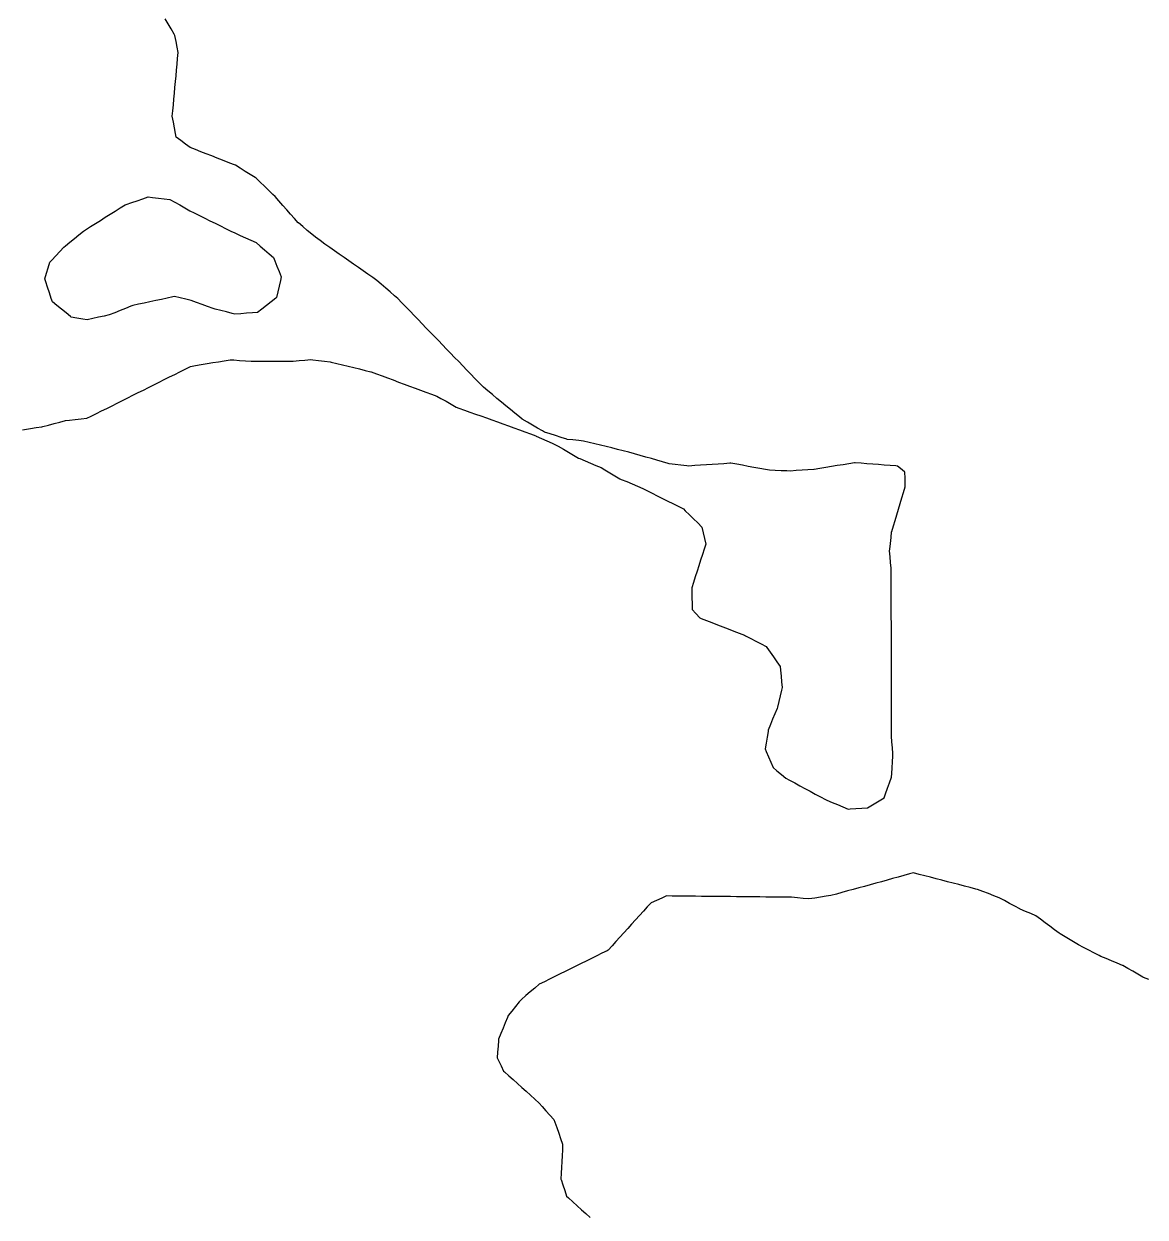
# Model space of a CAD drawing. Header units: millimetres. Extents: x 0 to 2762, y 6 to 2482.
# Drawn here: x 616.9 to 808.9, y 908.1 to 1112.4 of the extents above; entities that cross this region are included whole.
import ezdxf

# ---------------------------------------------------------------- set-up
doc = ezdxf.new("R2010")
doc.units = ezdxf.units.MM
for name, color, linetype in [('ALL_HOLES', 1, 'Continuous'), ('OUTLINE_ISLAND_01_HOLE_116', 1, 'Continuous'), ('OUTLINE_ISLAND_01_HOLE_54', 1, 'Continuous')]:
    doc.layers.add(name, color=color, linetype=linetype)

msp = doc.modelspace()

# ---------------------------------------------------------------- linework, layer by layer
at = {"layer": 'ALL_HOLES'}
for points in [[(616.6893, 1042.9654), (617.0255, 1043.0162), (618.0142, 1043.1655), (619.003, 1043.3148), (619.9918, 1043.4641), (620.1576, 1043.5072), (621.1253, 1043.7591), (622.0931, 1044.0111), (623.0608, 1044.263), (624.0286, 1044.5149), (624.7042, 1044.5883), (625.6984, 1044.6962), (626.6925, 1044.8042), (627.6867, 1044.9121), (628.4196, 1045.2791), (629.3138, 1045.7269), (630.2079, 1046.1747), (631.1021, 1046.6224), (631.9962, 1047.0702), (632.8904, 1047.518), (633.7845, 1047.9657), (634.6787, 1048.4135), (635.5728, 1048.8613), (636.467, 1049.309), (637.3611, 1049.7568), (638.2553, 1050.2046), (639.1494, 1050.6523), (640.0436, 1051.1001), (640.9377, 1051.5479), (641.8319, 1051.9956), (642.726, 1052.4434), (643.6202, 1052.8912), (644.5143, 1053.3389), (645.4085, 1053.7867), (646.2903, 1053.9376), (647.276, 1054.1062), (648.2617, 1054.2748), (649.2474, 1054.4434), (650.2331, 1054.6121), (651.2187, 1054.7807), (652.2044, 1054.9493), (652.8448, 1054.9038), (653.8423, 1054.833), (654.8398, 1054.7621), (655.8373, 1054.6913), (656.5892, 1054.6895), (657.5892, 1054.687), (658.5892, 1054.6846), (659.5892, 1054.6822), (660.5892, 1054.6798), (661.5892, 1054.6774), (662.5892, 1054.675), (663.0376, 1054.7118), (664.0342, 1054.7936), (665.0309, 1054.8754), (666.0275, 1054.9572), (666.3842, 1054.9186), (667.3784, 1054.8109), (668.3726, 1054.7031), (669.3667, 1054.5954), (669.5298, 1054.5553), (670.5009, 1054.3166), (671.472, 1054.078), (672.4431, 1053.8393), (673.4142, 1053.6006), (674.3852, 1053.3619), (675.3563, 1053.1232), (676.3274, 1052.8845), (676.3756, 1052.8667), (677.3134, 1052.5196), (678.2512, 1052.1725), (679.189, 1051.8254), (680.1269, 1051.4782), (681.0647, 1051.1311), (682.0025, 1050.784), (682.9403, 1050.4369), (683.8782, 1050.0898), (684.816, 1049.7427), (685.7538, 1049.3956), (686.6916, 1049.0484), (687.6295, 1048.7013), (688.3146, 1048.3173), (689.1869, 1047.8283), (690.0592, 1047.3393), (690.9315, 1046.8503), (691.4119, 1046.6759), (692.3518, 1046.3346), (693.2918, 1045.9933), (694.2317, 1045.652), (695.1717, 1045.3107), (696.1116, 1044.9694), (697.0516, 1044.6281), (697.9915, 1044.2868), (698.9315, 1043.9455), (699.8714, 1043.6042), (700.8114, 1043.2628), (701.7513, 1042.9215), (702.6913, 1042.5802), (703.6312, 1042.2389), (704.5712, 1041.8976), (704.6136, 1041.8784), (705.5244, 1041.4655), (706.4352, 1041.0527), (707.346, 1040.6398), (708.2568, 1040.227), (708.4202, 1040.1305), (709.2813, 1039.6221), (710.1425, 1039.1137), (711.0036, 1038.6053), (711.8647, 1038.097), (712.0834, 1038.0064), (713.0074, 1037.624), (713.9314, 1037.2416), (714.8554, 1036.8592), (715.7794, 1036.4768), (716.3852, 1036.1107), (717.241, 1035.5934), (718.0968, 1035.0761), (718.9526, 1034.5588), (719.2028, 1034.4551), (720.1266, 1034.0722), (721.0503, 1033.6892), (721.9741, 1033.3063), (722.8979, 1032.9233), (723.5902, 1032.571), (724.4814, 1032.1174), (725.3726, 1031.6638), (726.2638, 1031.2102), (727.1551, 1030.7567), (728.0463, 1030.3031), (728.9375, 1029.8495), (729.8287, 1029.396), (730.1445, 1029.0878), (730.8602, 1028.3893), (731.5758, 1027.6909), (732.2915, 1026.9924), (733.0071, 1026.294), (733.2236, 1025.3278), (733.4422, 1024.352), (733.6608, 1023.3762), (733.3926, 1022.5332), (733.0894, 1021.5803), (732.7862, 1020.6274), (732.483, 1019.6744), (732.1798, 1018.7215), (731.8766, 1017.7686), (731.5734, 1016.8157), (731.2702, 1015.8628), (731.2816, 1015.2046), (731.2991, 1014.2047), (731.3166, 1013.2049), (731.3341, 1012.205), (731.9866, 1011.4837), (732.6575, 1010.7421), (732.8606, 1010.6633), (733.7928, 1010.3015), (734.7251, 1009.9397), (735.6573, 1009.5779), (736.5896, 1009.216), (737.5218, 1008.8542), (738.4541, 1008.4924), (739.3863, 1008.1306), (740.3186, 1007.7688), (740.4845, 1007.6828), (741.3722, 1007.2224), (742.2599, 1006.7619), (743.1476, 1006.3015), (744.0353, 1005.8411), (744.1319, 1005.7011), (744.7003, 1004.8783), (745.2686, 1004.0555), (745.8369, 1003.2327), (746.4053, 1002.4099), (746.4621, 1001.7897), (746.5533, 1000.7939), (746.6445, 999.7981), (746.7357, 998.8022), (746.6376, 998.3818), (746.4101, 997.408), (746.1827, 996.4342), (745.9553, 995.4604), (745.8701, 995.2486), (745.4971, 994.3207), (745.1241, 993.3929), (744.7511, 992.4651), (744.3781, 991.5372), (744.3366, 991.2859), (744.1735, 990.2993), (744.0105, 989.3127), (743.8475, 988.3261), (744.0389, 987.8758), (744.4302, 986.9555), (744.8216, 986.0353), (745.2129, 985.115), (745.8595, 984.5805), (746.6303, 983.9434), (747.4011, 983.3063), (748.0216, 982.9688), (748.9002, 982.4912), (749.7787, 982.0135), (750.6572, 981.5358), (751.5357, 981.0581), (752.4143, 980.5804), (753.2928, 980.1027), (754.1713, 979.625), (754.3814, 979.538), (755.3053, 979.1554), (756.2293, 978.7728), (757.1532, 978.3903), (758.0771, 978.0077), (758.3879, 978.0264), (759.3861, 978.0864), (760.3843, 978.1465), (761.3825, 978.2065), (761.6445, 978.3693), (762.494, 978.8969), (763.3435, 979.4245), (764.193, 979.9521), (764.4434, 980.6354), (764.7876, 981.5743), (765.1317, 982.5132), (765.4758, 983.4521), (765.5202, 984.0896), (765.5895, 985.0872), (765.6589, 986.0848), (765.7283, 987.0824), (765.6975, 987.508), (765.6255, 988.5054), (765.5534, 989.5028), (765.4814, 990.5002), (765.4808, 990.8169), (765.4791, 991.8169), (765.4774, 992.8169), (765.4757, 993.8169), (765.474, 994.8169), (765.4723, 995.8169), (765.4706, 996.8169), (765.4689, 997.8169), (765.4672, 998.8169), (765.4655, 999.8169), (765.4638, 1000.8169), (765.4621, 1001.8169), (765.4604, 1002.8169), (765.4587, 1003.8169), (765.457, 1004.8169), (765.4553, 1005.8169), (765.4536, 1006.8169), (765.4519, 1007.8169), (765.4502, 1008.8169), (765.4485, 1009.8169), (765.4468, 1010.8169), (765.445, 1011.8169), (765.4433, 1012.8169), (765.4416, 1013.8169), (765.4399, 1014.8169), (765.4382, 1015.8169), (765.4365, 1016.8169), (765.4348, 1017.8169), (765.4331, 1018.8169), (765.3991, 1019.232), (765.3174, 1020.2287), (765.2357, 1021.2254), (765.154, 1022.222), (765.1846, 1022.5123), (765.2894, 1023.5068), (765.3942, 1024.5013), (765.499, 1025.4958), (765.5092, 1025.5298), (765.7963, 1026.4877), (766.0835, 1027.4456), (766.3706, 1028.4035), (766.6578, 1029.3614), (766.9449, 1030.3193), (767.2321, 1031.2772), (767.5192, 1032.235), (767.8063, 1033.1929), (767.8024, 1033.6869), (767.7944, 1034.6868), (767.7864, 1035.6868), (767.278, 1036.1039), (766.5049, 1036.7382), (766.2417, 1036.7587), (765.2447, 1036.8366), (764.2477, 1036.9145), (763.2508, 1036.9923), (762.2538, 1037.0702), (761.2568, 1037.1481), (760.2599, 1037.2259), (759.2629, 1037.3038), (759.1525, 1037.2861), (758.1651, 1037.1276), (757.1777, 1036.9691), (756.1904, 1036.8106), (755.203, 1036.6521), (754.2157, 1036.4936), (753.2283, 1036.3351), (752.2409, 1036.1766), (752.171, 1036.1716), (751.1735, 1036.1009), (750.1761, 1036.0301), (749.1786, 1035.9594), (748.1811, 1035.8886), (747.5681, 1035.9107), (746.5687, 1035.9466), (745.5694, 1035.9825), (744.57, 1036.0184), (743.8837, 1036.1447), (742.9002, 1036.3258), (741.9167, 1036.5069), (740.9333, 1036.688), (739.9498, 1036.8691), (738.9663, 1037.0502), (737.9829, 1037.2313), (737.7657, 1037.2166), (736.768, 1037.149), (735.7703, 1037.0814), (734.7726, 1037.0138), (733.7749, 1036.9462), (732.7772, 1036.8785), (731.7794, 1036.8109), (730.7817, 1036.7433), (730.4084, 1036.7849), (729.4145, 1036.8954), (728.4207, 1037.006), (727.4268, 1037.1165), (727.235, 1037.172), (726.2744, 1037.45), (725.3138, 1037.7281), (724.3533, 1038.0061), (723.3927, 1038.2841), (722.4321, 1038.5621), (721.4715, 1038.8402), (720.511, 1039.1182), (720.4844, 1039.1247), (719.5129, 1039.3618), (718.5414, 1039.5989), (717.5699, 1039.8361), (716.5984, 1040.0732), (715.627, 1040.3104), (714.6555, 1040.5475), (713.684, 1040.7846), (712.7125, 1041.0218), (711.9128, 1041.104), (710.9181, 1041.2063), (709.9233, 1041.3087), (709.8601, 1041.3291), (708.9085, 1041.6365), (707.9569, 1041.9438), (707.0054, 1042.2512), (706.0538, 1042.5586), (705.7213, 1042.7503), (704.8551, 1043.25), (703.9889, 1043.7497), (703.1227, 1044.2493), (702.2565, 1044.749), (701.7663, 1045.1521), (700.9939, 1045.7873), (700.2215, 1046.4224), (699.4491, 1047.0576), (698.6767, 1047.6927), (697.9043, 1048.3279), (697.1319, 1048.963), (696.3595, 1049.5982), (695.5872, 1050.2333), (695.5238, 1050.2991), (694.8296, 1051.0189), (694.1354, 1051.7387), (693.4412, 1052.4585), (692.7471, 1053.1783), (692.0529, 1053.8982), (691.3587, 1054.618), (690.6646, 1055.3378), (689.9704, 1056.0576), (689.2762, 1056.7774), (688.5821, 1057.4972), (687.8879, 1058.217), (687.1937, 1058.9368), (686.4996, 1059.6567), (685.8054, 1060.3765), (685.1112, 1061.0963), (684.4171, 1061.8161), (683.7229, 1062.5359), (683.0287, 1063.2557), (682.3345, 1063.9755), (681.6404, 1064.6953), (680.9462, 1065.4151), (680.3755, 1065.9091), (679.6193, 1066.5635), (678.8632, 1067.2179), (678.107, 1067.8723), (677.3509, 1068.5267), (676.6424, 1069.0226), (675.8231, 1069.5961), (675.0039, 1070.1696), (674.1847, 1070.743), (673.3655, 1071.3165), (672.5462, 1071.89), (671.727, 1072.4634), (670.9078, 1073.0369), (670.0885, 1073.6104), (669.2693, 1074.1838), (668.4501, 1074.7573), (667.6308, 1075.3308), (666.8116, 1075.9042), (666.1848, 1076.4376), (665.4232, 1077.0857), (664.6616, 1077.7338), (663.9001, 1078.3818), (663.8993, 1078.3827), (663.2367, 1079.1316), (662.574, 1079.8805), (661.9114, 1080.6295), (661.2488, 1081.3784), (660.5861, 1082.1274), (659.9235, 1082.8763), (659.5425, 1083.2446), (658.8236, 1083.9397), (658.1047, 1084.6348), (657.3857, 1085.3299), (656.6668, 1086.0249), (656.5056, 1086.1261), (655.6585, 1086.6576), (654.8115, 1087.189), (653.9644, 1087.7205), (653.1173, 1088.252), (652.8016, 1088.3752), (651.8701, 1088.739), (650.9386, 1089.1027), (650.0071, 1089.4664), (649.0756, 1089.8301), (648.1441, 1090.1938), (647.2126, 1090.5576), (646.2811, 1090.9213), (645.3496, 1091.285), (644.5616, 1091.8744), (643.7608, 1092.4734), (642.9601, 1093.0724), (642.8518, 1093.6719), (642.6741, 1094.656), (642.4964, 1095.6401), (642.3188, 1096.6242), (642.4058, 1097.5779), (642.4967, 1098.5738), (642.5876, 1099.5696), (642.6785, 1100.5655), (642.7694, 1101.5614), (642.8603, 1102.5572), (642.9512, 1103.5531), (643.0421, 1104.5489), (643.133, 1105.5448), (643.2239, 1106.5407), (643.3148, 1107.5365), (643.1399, 1108.4729), (642.9563, 1109.4559), (642.7727, 1110.4389), (642.6121, 1110.7112), (642.1041, 1111.5725), (641.596, 1112.4339), (641.088, 1113.2952)], [(809.5433, 948.84), (808.6099, 949.1988), (808.5321, 949.2434), (807.6647, 949.7409), (806.7972, 950.2384), (805.9297, 950.7359), (805.0623, 951.2334), (805.0218, 951.2503), (804.0991, 951.6356), (803.1763, 952.021), (802.2535, 952.4063), (801.3308, 952.7917), (801.0433, 952.9377), (800.1517, 953.3905), (799.2601, 953.8432), (798.3685, 954.296), (797.4768, 954.7488), (796.9092, 955.0952), (796.0557, 955.6162), (795.2021, 956.1372), (794.3485, 956.6582), (794.2016, 956.7665), (793.3965, 957.3597), (792.5915, 957.9529), (791.7864, 958.5462), (790.9814, 959.1394), (790.1764, 959.7326), (789.319, 960.1039), (788.4014, 960.5014), (787.4838, 960.8988), (787.4551, 960.9144), (786.5765, 961.392), (785.6979, 961.8696), (784.8193, 962.3472), (783.9408, 962.8248), (783.9338, 962.8275), (782.9974, 963.1786), (782.0611, 963.5298), (781.1248, 963.8809), (780.1885, 964.2321), (779.8895, 964.3101), (778.9219, 964.5626), (777.9543, 964.815), (776.9867, 965.0675), (776.0191, 965.32), (775.0515, 965.5725), (774.0839, 965.825), (773.1163, 966.0775), (772.1487, 966.33), (771.1811, 966.5824), (770.2135, 966.8349), (769.2459, 967.0874), (768.5672, 966.9009), (767.6029, 966.6359), (766.6387, 966.3709), (765.6744, 966.1058), (764.7102, 965.8408), (763.7459, 965.5758), (762.7817, 965.3108), (761.8174, 965.0458), (760.8532, 964.7808), (759.8889, 964.5158), (758.9247, 964.2508), (757.9604, 963.9858), (756.9962, 963.7208), (756.032, 963.4558), (755.0677, 963.1908), (754.302, 963.0755), (753.3132, 962.9266), (752.3243, 962.7778), (751.3354, 962.6289), (750.3526, 962.7217), (749.357, 962.8156), (748.3615, 962.9095), (747.9301, 962.914), (746.9301, 962.9242), (745.9302, 962.9345), (744.9302, 962.9448), (743.9303, 962.955), (742.9303, 962.9653), (741.9304, 962.9756), (740.9304, 962.9858), (739.9305, 962.9961), (738.9305, 963.0064), (737.9306, 963.0167), (736.9306, 963.0269), (735.9307, 963.0372), (734.9307, 963.0475), (733.9308, 963.0577), (732.9308, 963.068), (731.9309, 963.0783), (730.931, 963.0885), (729.931, 963.0988), (728.9311, 963.1091), (727.9311, 963.1193), (726.9312, 963.1296), (726.1373, 962.778), (725.223, 962.373), (724.3087, 961.968), (723.6585, 961.2502), (722.9872, 960.5091), (722.3158, 959.7679), (721.6445, 959.0268), (720.9732, 958.2856), (720.3018, 957.5445), (719.6305, 956.8033), (718.9591, 956.0622), (718.2878, 955.321), (717.6164, 954.5799), (716.9451, 953.8388), (716.796, 953.7652), (715.8991, 953.323), (715.0022, 952.8808), (714.1053, 952.4385), (713.2084, 951.9963), (712.3115, 951.554), (711.4146, 951.1118), (710.5177, 950.6696), (709.6208, 950.2273), (708.7239, 949.7851), (707.827, 949.3429), (706.9301, 948.9006), (706.0332, 948.4584), (705.1363, 948.0162), (704.3783, 947.3722), (703.6161, 946.7248), (702.854, 946.0774), (702.0919, 945.43), (701.7264, 944.9791), (701.0966, 944.2023), (700.4668, 943.4255), (699.8371, 942.6487), (699.7089, 942.3355), (699.3303, 941.41), (698.9516, 940.4844), (698.5729, 939.5589), (698.1943, 938.6334), (698.1754, 938.388), (698.0989, 937.3909), (698.0224, 936.3938), (697.946, 935.3968), (698.1725, 934.9353), (698.6131, 934.0376), (699.0537, 933.1399), (699.1784, 933.0277), (699.9219, 932.359), (700.6653, 931.6902), (701.4088, 931.0214), (702.1522, 930.3526), (702.8957, 929.6838), (703.6391, 929.0151), (704.3826, 928.3463), (705.1261, 927.6775), (705.639, 927.1074), (706.3079, 926.3641), (706.9768, 925.6207), (707.6457, 924.8774), (707.8107, 924.416), (708.1474, 923.4744), (708.4841, 922.5328), (708.8207, 921.5912), (709.1574, 920.6496), (709.1103, 919.6662), (709.0625, 918.6674), (709.0146, 917.6685), (708.9667, 916.6697), (708.9189, 915.6708), (708.871, 914.672), (708.8945, 914.6005), (709.2067, 913.6505), (709.5189, 912.7005), (709.8311, 911.7505), (710.1633, 911.4458), (710.9005, 910.7701), (711.6376, 910.0943), (712.3747, 909.4185), (713.1118, 908.7427), (713.8489, 908.067)]]:
    msp.add_lwpolyline(points, dxfattribs=at)
msp.add_lwpolyline([(620.4753, 1068.783), (620.7627, 1069.7409), (621.05, 1070.6987), (621.3374, 1071.6565), (621.6754, 1072.015), (622.3613, 1072.7427), (623.0473, 1073.4703), (623.7332, 1074.198), (624.0121, 1074.4294), (624.7815, 1075.0681), (625.551, 1075.7068), (626.3204, 1076.3455), (627.0899, 1076.9841), (627.4527, 1077.2112), (628.3004, 1077.7417), (629.1481, 1078.2722), (629.9958, 1078.8027), (630.8435, 1079.3332), (631.6912, 1079.8636), (632.5389, 1080.3941), (633.3866, 1080.9246), (634.2343, 1081.4551), (634.4144, 1081.5165), (635.3609, 1081.8394), (636.3073, 1082.1622), (637.2538, 1082.485), (638.2002, 1082.8079), (638.934, 1082.7264), (639.9279, 1082.616), (640.9217, 1082.5056), (641.9156, 1082.3952), (642.7344, 1081.9336), (643.6055, 1081.4425), (644.4766, 1080.9514), (645.3477, 1080.4603), (646.0827, 1080.0918), (646.9766, 1079.6436), (647.8706, 1079.1954), (648.7645, 1078.7472), (649.6584, 1078.299), (650.5524, 1077.8508), (651.4463, 1077.4026), (652.3402, 1076.9544), (653.0325, 1076.6477), (653.9468, 1076.2426), (654.8611, 1075.8376), (655.7754, 1075.4325), (656.6897, 1075.0275), (657.3837, 1074.413), (658.1324, 1073.75), (658.8811, 1073.0871), (659.6297, 1072.4242), (659.848, 1071.8923), (660.2276, 1070.9671), (660.6072, 1070.0419), (660.9868, 1069.1168), (660.8388, 1068.4949), (660.6073, 1067.5221), (660.3757, 1066.5493), (660.1442, 1065.5764), (660.0246, 1065.4821), (659.2395, 1064.8628), (658.4543, 1064.2434), (657.6692, 1063.6241), (656.8841, 1063.0048), (656.0481, 1062.9529), (655.05, 1062.891), (654.0519, 1062.829), (653.0539, 1062.767), (652.5656, 1062.8856), (651.5938, 1063.1215), (650.622, 1063.3575), (649.6503, 1063.5934), (649.31, 1063.716), (648.3692, 1064.055), (647.4284, 1064.3939), (646.4876, 1064.7329), (645.5468, 1065.0718), (644.62, 1065.2939), (643.6475, 1065.5269), (642.675, 1065.7599), (642.4008, 1065.7005), (641.4235, 1065.4888), (640.4462, 1065.2771), (639.4689, 1065.0653), (638.4915, 1064.8536), (637.5142, 1064.6419), (636.5369, 1064.4301), (635.5596, 1064.2184), (635.2377, 1064.0909), (634.3079, 1063.7226), (633.3782, 1063.3544), (632.4485, 1062.9861), (631.5187, 1062.6179), (630.6744, 1062.4296), (629.6984, 1062.2119), (628.7224, 1061.9943), (627.7464, 1061.7766), (626.9796, 1061.9103), (625.9945, 1062.0822), (625.0093, 1062.254), (624.8935, 1062.3471), (624.114, 1062.9735), (623.3345, 1063.6), (622.555, 1064.2264), (621.7755, 1064.8528), (621.5792, 1065.4461), (621.2652, 1066.3955), (620.9511, 1067.3449), (620.637, 1068.2943)], close=True, dxfattribs=at)
at = {"layer": 'OUTLINE_ISLAND_01_HOLE_116'}
for points in [[(616.6893, 1042.9654), (617.0255, 1043.0162), (618.0142, 1043.1655), (619.003, 1043.3148), (619.9918, 1043.4641), (620.1576, 1043.5072), (621.1253, 1043.7591), (622.0931, 1044.0111), (623.0608, 1044.263), (624.0286, 1044.5149), (624.7042, 1044.5883), (625.6984, 1044.6962), (626.6925, 1044.8042), (627.6867, 1044.9121), (628.4196, 1045.2791), (629.3138, 1045.7269), (630.2079, 1046.1747), (631.1021, 1046.6224), (631.9962, 1047.0702), (632.8904, 1047.518), (633.7845, 1047.9657), (634.6787, 1048.4135), (635.5728, 1048.8613), (636.467, 1049.309), (637.3611, 1049.7568), (638.2553, 1050.2046), (639.1494, 1050.6523), (640.0436, 1051.1001), (640.9377, 1051.5479), (641.8319, 1051.9956), (642.726, 1052.4434), (643.6202, 1052.8912), (644.5143, 1053.3389), (645.4085, 1053.7867), (646.2903, 1053.9376), (647.276, 1054.1062), (648.2617, 1054.2748), (649.2474, 1054.4434), (650.2331, 1054.6121), (651.2187, 1054.7807), (652.2044, 1054.9493), (652.8448, 1054.9038), (653.8423, 1054.833), (654.8398, 1054.7621), (655.8373, 1054.6913), (656.5892, 1054.6895), (657.5892, 1054.687), (658.5892, 1054.6846), (659.5892, 1054.6822), (660.5892, 1054.6798), (661.5892, 1054.6774), (662.5892, 1054.675), (663.0376, 1054.7118), (664.0342, 1054.7936), (665.0309, 1054.8754), (666.0275, 1054.9572), (666.3842, 1054.9186), (667.3784, 1054.8109), (668.3726, 1054.7031), (669.3667, 1054.5954), (669.5298, 1054.5553), (670.5009, 1054.3166), (671.472, 1054.078), (672.4431, 1053.8393), (673.4142, 1053.6006), (674.3852, 1053.3619), (675.3563, 1053.1232), (676.3274, 1052.8845), (676.3756, 1052.8667), (677.3134, 1052.5196), (678.2512, 1052.1725), (679.189, 1051.8254), (680.1269, 1051.4782), (681.0647, 1051.1311), (682.0025, 1050.784), (682.9403, 1050.4369), (683.8782, 1050.0898), (684.816, 1049.7427), (685.7538, 1049.3956), (686.6916, 1049.0484), (687.6295, 1048.7013), (688.3146, 1048.3173), (689.1869, 1047.8283), (690.0592, 1047.3393), (690.9315, 1046.8503), (691.4119, 1046.6759), (692.3518, 1046.3346), (693.2918, 1045.9933), (694.2317, 1045.652), (695.1717, 1045.3107), (696.1116, 1044.9694), (697.0516, 1044.6281), (697.9915, 1044.2868), (698.9315, 1043.9455), (699.8714, 1043.6042), (700.8114, 1043.2628), (701.7513, 1042.9215), (702.6913, 1042.5802), (703.6312, 1042.2389), (704.5712, 1041.8976), (704.6136, 1041.8784), (705.5244, 1041.4655), (706.4352, 1041.0527), (707.346, 1040.6398), (708.2568, 1040.227), (708.4202, 1040.1305), (709.2813, 1039.6221), (710.1425, 1039.1137), (711.0036, 1038.6053), (711.8647, 1038.097), (712.0834, 1038.0064), (713.0074, 1037.624), (713.9314, 1037.2416), (714.8554, 1036.8592), (715.7794, 1036.4768), (716.3852, 1036.1107), (717.241, 1035.5934), (718.0968, 1035.0761), (718.9526, 1034.5588), (719.2028, 1034.4551), (720.1266, 1034.0722), (721.0503, 1033.6892), (721.9741, 1033.3063), (722.8979, 1032.9233), (723.5902, 1032.571), (724.4814, 1032.1174), (725.3726, 1031.6638), (726.2638, 1031.2102), (727.1551, 1030.7567), (728.0463, 1030.3031), (728.9375, 1029.8495), (729.8287, 1029.396), (730.1445, 1029.0878), (730.8602, 1028.3893), (731.5758, 1027.6909), (732.2915, 1026.9924), (733.0071, 1026.294), (733.2236, 1025.3278), (733.4422, 1024.352), (733.6608, 1023.3762), (733.3926, 1022.5332), (733.0894, 1021.5803), (732.7862, 1020.6274), (732.483, 1019.6744), (732.1798, 1018.7215), (731.8766, 1017.7686), (731.5734, 1016.8157), (731.2702, 1015.8628), (731.2816, 1015.2046), (731.2991, 1014.2047), (731.3166, 1013.2049), (731.3341, 1012.205), (731.9866, 1011.4837), (732.6575, 1010.7421), (732.8606, 1010.6633), (733.7928, 1010.3015), (734.7251, 1009.9397), (735.6573, 1009.5779), (736.5896, 1009.216), (737.5218, 1008.8542), (738.4541, 1008.4924), (739.3863, 1008.1306), (740.3186, 1007.7688), (740.4845, 1007.6828), (741.3722, 1007.2224), (742.2599, 1006.7619), (743.1476, 1006.3015), (744.0353, 1005.8411), (744.1319, 1005.7011), (744.7003, 1004.8783), (745.2686, 1004.0555), (745.8369, 1003.2327), (746.4053, 1002.4099), (746.4621, 1001.7897), (746.5533, 1000.7939), (746.6445, 999.7981), (746.7357, 998.8022), (746.6376, 998.3818), (746.4101, 997.408), (746.1827, 996.4342), (745.9553, 995.4604), (745.8701, 995.2486), (745.4971, 994.3207), (745.1241, 993.3929), (744.7511, 992.4651), (744.3781, 991.5372), (744.3366, 991.2859), (744.1735, 990.2993), (744.0105, 989.3127), (743.8475, 988.3261), (744.0389, 987.8758), (744.4302, 986.9555), (744.8216, 986.0353), (745.2129, 985.115), (745.8595, 984.5805), (746.6303, 983.9434), (747.4011, 983.3063), (748.0216, 982.9688), (748.9002, 982.4912), (749.7787, 982.0135), (750.6572, 981.5358), (751.5357, 981.0581), (752.4143, 980.5804), (753.2928, 980.1027), (754.1713, 979.625), (754.3814, 979.538), (755.3053, 979.1554), (756.2293, 978.7728), (757.1532, 978.3903), (758.0771, 978.0077), (758.3879, 978.0264), (759.3861, 978.0864), (760.3843, 978.1465), (761.3825, 978.2065), (761.6445, 978.3693), (762.494, 978.8969), (763.3435, 979.4245), (764.193, 979.9521), (764.4434, 980.6354), (764.7876, 981.5743), (765.1317, 982.5132), (765.4758, 983.4521), (765.5202, 984.0896), (765.5895, 985.0872), (765.6589, 986.0848), (765.7283, 987.0824), (765.6975, 987.508), (765.6255, 988.5054), (765.5534, 989.5028), (765.4814, 990.5002), (765.4808, 990.8169), (765.4791, 991.8169), (765.4774, 992.8169), (765.4757, 993.8169), (765.474, 994.8169), (765.4723, 995.8169), (765.4706, 996.8169), (765.4689, 997.8169), (765.4672, 998.8169), (765.4655, 999.8169), (765.4638, 1000.8169), (765.4621, 1001.8169), (765.4604, 1002.8169), (765.4587, 1003.8169), (765.457, 1004.8169), (765.4553, 1005.8169), (765.4536, 1006.8169), (765.4519, 1007.8169), (765.4502, 1008.8169), (765.4485, 1009.8169), (765.4468, 1010.8169), (765.445, 1011.8169), (765.4433, 1012.8169), (765.4416, 1013.8169), (765.4399, 1014.8169), (765.4382, 1015.8169), (765.4365, 1016.8169), (765.4348, 1017.8169), (765.4331, 1018.8169), (765.3991, 1019.232), (765.3174, 1020.2287), (765.2357, 1021.2254), (765.154, 1022.222), (765.1846, 1022.5123), (765.2894, 1023.5068), (765.3942, 1024.5013), (765.499, 1025.4958), (765.5092, 1025.5298), (765.7963, 1026.4877), (766.0835, 1027.4456), (766.3706, 1028.4035), (766.6578, 1029.3614), (766.9449, 1030.3193), (767.2321, 1031.2772), (767.5192, 1032.235), (767.8063, 1033.1929), (767.8024, 1033.6869), (767.7944, 1034.6868), (767.7864, 1035.6868), (767.278, 1036.1039), (766.5049, 1036.7382), (766.2417, 1036.7587), (765.2447, 1036.8366), (764.2477, 1036.9145), (763.2508, 1036.9923), (762.2538, 1037.0702), (761.2568, 1037.1481), (760.2599, 1037.2259), (759.2629, 1037.3038), (759.1525, 1037.2861), (758.1651, 1037.1276), (757.1777, 1036.9691), (756.1904, 1036.8106), (755.203, 1036.6521), (754.2157, 1036.4936), (753.2283, 1036.3351), (752.2409, 1036.1766), (752.171, 1036.1716), (751.1735, 1036.1009), (750.1761, 1036.0301), (749.1786, 1035.9594), (748.1811, 1035.8886), (747.5681, 1035.9107), (746.5687, 1035.9466), (745.5694, 1035.9825), (744.57, 1036.0184), (743.8837, 1036.1447), (742.9002, 1036.3258), (741.9167, 1036.5069), (740.9333, 1036.688), (739.9498, 1036.8691), (738.9663, 1037.0502), (737.9829, 1037.2313), (737.7657, 1037.2166), (736.768, 1037.149), (735.7703, 1037.0814), (734.7726, 1037.0138), (733.7749, 1036.9462), (732.7772, 1036.8785), (731.7794, 1036.8109), (730.7817, 1036.7433), (730.4084, 1036.7849), (729.4145, 1036.8954), (728.4207, 1037.006), (727.4268, 1037.1165), (727.235, 1037.172), (726.2744, 1037.45), (725.3138, 1037.7281), (724.3533, 1038.0061), (723.3927, 1038.2841), (722.4321, 1038.5621), (721.4715, 1038.8402), (720.511, 1039.1182), (720.4844, 1039.1247), (719.5129, 1039.3618), (718.5414, 1039.5989), (717.5699, 1039.8361), (716.5984, 1040.0732), (715.627, 1040.3104), (714.6555, 1040.5475), (713.684, 1040.7846), (712.7125, 1041.0218), (711.9128, 1041.104), (710.9181, 1041.2063), (709.9233, 1041.3087), (709.8601, 1041.3291), (708.9085, 1041.6365), (707.9569, 1041.9438), (707.0054, 1042.2512), (706.0538, 1042.5586), (705.7213, 1042.7503), (704.8551, 1043.25), (703.9889, 1043.7497), (703.1227, 1044.2493), (702.2565, 1044.749), (701.7663, 1045.1521), (700.9939, 1045.7873), (700.2215, 1046.4224), (699.4491, 1047.0576), (698.6767, 1047.6927), (697.9043, 1048.3279), (697.1319, 1048.963), (696.3595, 1049.5982), (695.5872, 1050.2333), (695.5238, 1050.2991), (694.8296, 1051.0189), (694.1354, 1051.7387), (693.4412, 1052.4585), (692.7471, 1053.1783), (692.0529, 1053.8982), (691.3587, 1054.618), (690.6646, 1055.3378), (689.9704, 1056.0576), (689.2762, 1056.7774), (688.5821, 1057.4972), (687.8879, 1058.217), (687.1937, 1058.9368), (686.4996, 1059.6567), (685.8054, 1060.3765), (685.1112, 1061.0963), (684.4171, 1061.8161), (683.7229, 1062.5359), (683.0287, 1063.2557), (682.3345, 1063.9755), (681.6404, 1064.6953), (680.9462, 1065.4151), (680.3755, 1065.9091), (679.6193, 1066.5635), (678.8632, 1067.2179), (678.107, 1067.8723), (677.3509, 1068.5267), (676.6424, 1069.0226), (675.8231, 1069.5961), (675.0039, 1070.1696), (674.1847, 1070.743), (673.3655, 1071.3165), (672.5462, 1071.89), (671.727, 1072.4634), (670.9078, 1073.0369), (670.0885, 1073.6104), (669.2693, 1074.1838), (668.4501, 1074.7573), (667.6308, 1075.3308), (666.8116, 1075.9042), (666.1848, 1076.4376), (665.4232, 1077.0857), (664.6616, 1077.7338), (663.9001, 1078.3818), (663.8993, 1078.3827), (663.2367, 1079.1316), (662.574, 1079.8805), (661.9114, 1080.6295), (661.2488, 1081.3784), (660.5861, 1082.1274), (659.9235, 1082.8763), (659.5425, 1083.2446), (658.8236, 1083.9397), (658.1047, 1084.6348), (657.3857, 1085.3299), (656.6668, 1086.0249), (656.5056, 1086.1261), (655.6585, 1086.6576), (654.8115, 1087.189), (653.9644, 1087.7205), (653.1173, 1088.252), (652.8016, 1088.3752), (651.8701, 1088.739), (650.9386, 1089.1027), (650.0071, 1089.4664), (649.0756, 1089.8301), (648.1441, 1090.1938), (647.2126, 1090.5576), (646.2811, 1090.9213), (645.3496, 1091.285), (644.5616, 1091.8744), (643.7608, 1092.4734), (642.9601, 1093.0724), (642.8518, 1093.6719), (642.6741, 1094.656), (642.4964, 1095.6401), (642.3188, 1096.6242), (642.4058, 1097.5779), (642.4967, 1098.5738), (642.5876, 1099.5696), (642.6785, 1100.5655), (642.7694, 1101.5614), (642.8603, 1102.5572), (642.9512, 1103.5531), (643.0421, 1104.5489), (643.133, 1105.5448), (643.2239, 1106.5407), (643.3148, 1107.5365), (643.1399, 1108.4729), (642.9563, 1109.4559), (642.7727, 1110.4389), (642.6121, 1110.7112), (642.1041, 1111.5725), (641.596, 1112.4339), (641.088, 1113.2952)], [(809.5433, 948.84), (808.6099, 949.1988), (808.5321, 949.2434), (807.6647, 949.7409), (806.7972, 950.2384), (805.9297, 950.7359), (805.0623, 951.2334), (805.0218, 951.2503), (804.0991, 951.6356), (803.1763, 952.021), (802.2535, 952.4063), (801.3308, 952.7917), (801.0433, 952.9377), (800.1517, 953.3905), (799.2601, 953.8432), (798.3685, 954.296), (797.4768, 954.7488), (796.9092, 955.0952), (796.0557, 955.6162), (795.2021, 956.1372), (794.3485, 956.6582), (794.2016, 956.7665), (793.3965, 957.3597), (792.5915, 957.9529), (791.7864, 958.5462), (790.9814, 959.1394), (790.1764, 959.7326), (789.319, 960.1039), (788.4014, 960.5014), (787.4838, 960.8988), (787.4551, 960.9144), (786.5765, 961.392), (785.6979, 961.8696), (784.8193, 962.3472), (783.9408, 962.8248), (783.9338, 962.8275), (782.9974, 963.1786), (782.0611, 963.5298), (781.1248, 963.8809), (780.1885, 964.2321), (779.8895, 964.3101), (778.9219, 964.5626), (777.9543, 964.815), (776.9867, 965.0675), (776.0191, 965.32), (775.0515, 965.5725), (774.0839, 965.825), (773.1163, 966.0775), (772.1487, 966.33), (771.1811, 966.5824), (770.2135, 966.8349), (769.2459, 967.0874), (768.5672, 966.9009), (767.6029, 966.6359), (766.6387, 966.3709), (765.6744, 966.1058), (764.7102, 965.8408), (763.7459, 965.5758), (762.7817, 965.3108), (761.8174, 965.0458), (760.8532, 964.7808), (759.8889, 964.5158), (758.9247, 964.2508), (757.9604, 963.9858), (756.9962, 963.7208), (756.032, 963.4558), (755.0677, 963.1908), (754.302, 963.0755), (753.3132, 962.9266), (752.3243, 962.7778), (751.3354, 962.6289), (750.3526, 962.7217), (749.357, 962.8156), (748.3615, 962.9095), (747.9301, 962.914), (746.9301, 962.9242), (745.9302, 962.9345), (744.9302, 962.9448), (743.9303, 962.955), (742.9303, 962.9653), (741.9304, 962.9756), (740.9304, 962.9858), (739.9305, 962.9961), (738.9305, 963.0064), (737.9306, 963.0167), (736.9306, 963.0269), (735.9307, 963.0372), (734.9307, 963.0475), (733.9308, 963.0577), (732.9308, 963.068), (731.9309, 963.0783), (730.931, 963.0885), (729.931, 963.0988), (728.9311, 963.1091), (727.9311, 963.1193), (726.9312, 963.1296), (726.1373, 962.778), (725.223, 962.373), (724.3087, 961.968), (723.6585, 961.2502), (722.9872, 960.5091), (722.3158, 959.7679), (721.6445, 959.0268), (720.9732, 958.2856), (720.3018, 957.5445), (719.6305, 956.8033), (718.9591, 956.0622), (718.2878, 955.321), (717.6164, 954.5799), (716.9451, 953.8388), (716.796, 953.7652), (715.8991, 953.323), (715.0022, 952.8808), (714.1053, 952.4385), (713.2084, 951.9963), (712.3115, 951.554), (711.4146, 951.1118), (710.5177, 950.6696), (709.6208, 950.2273), (708.7239, 949.7851), (707.827, 949.3429), (706.9301, 948.9006), (706.0332, 948.4584), (705.1363, 948.0162), (704.3783, 947.3722), (703.6161, 946.7248), (702.854, 946.0774), (702.0919, 945.43), (701.7264, 944.9791), (701.0966, 944.2023), (700.4668, 943.4255), (699.8371, 942.6487), (699.7089, 942.3355), (699.3303, 941.41), (698.9516, 940.4844), (698.5729, 939.5589), (698.1943, 938.6334), (698.1754, 938.388), (698.0989, 937.3909), (698.0224, 936.3938), (697.946, 935.3968), (698.1725, 934.9353), (698.6131, 934.0376), (699.0537, 933.1399), (699.1784, 933.0277), (699.9219, 932.359), (700.6653, 931.6902), (701.4088, 931.0214), (702.1522, 930.3526), (702.8957, 929.6838), (703.6391, 929.0151), (704.3826, 928.3463), (705.1261, 927.6775), (705.639, 927.1074), (706.3079, 926.3641), (706.9768, 925.6207), (707.6457, 924.8774), (707.8107, 924.416), (708.1474, 923.4744), (708.4841, 922.5328), (708.8207, 921.5912), (709.1574, 920.6496), (709.1103, 919.6662), (709.0625, 918.6674), (709.0146, 917.6685), (708.9667, 916.6697), (708.9189, 915.6708), (708.871, 914.672), (708.8945, 914.6005), (709.2067, 913.6505), (709.5189, 912.7005), (709.8311, 911.7505), (710.1633, 911.4458), (710.9005, 910.7701), (711.6376, 910.0943), (712.3747, 909.4185), (713.1118, 908.7427), (713.8489, 908.067)]]:
    msp.add_lwpolyline(points, dxfattribs=at)
at = {"layer": 'OUTLINE_ISLAND_01_HOLE_54'}
msp.add_lwpolyline([(620.4753, 1068.783), (620.7627, 1069.7409), (621.05, 1070.6987), (621.3374, 1071.6565), (621.6754, 1072.015), (622.3613, 1072.7427), (623.0473, 1073.4703), (623.7332, 1074.198), (624.0121, 1074.4294), (624.7815, 1075.0681), (625.551, 1075.7068), (626.3204, 1076.3455), (627.0899, 1076.9841), (627.4527, 1077.2112), (628.3004, 1077.7417), (629.1481, 1078.2722), (629.9958, 1078.8027), (630.8435, 1079.3332), (631.6912, 1079.8636), (632.5389, 1080.3941), (633.3866, 1080.9246), (634.2343, 1081.4551), (634.4144, 1081.5165), (635.3609, 1081.8394), (636.3073, 1082.1622), (637.2538, 1082.485), (638.2002, 1082.8079), (638.934, 1082.7264), (639.9279, 1082.616), (640.9217, 1082.5056), (641.9156, 1082.3952), (642.7344, 1081.9336), (643.6055, 1081.4425), (644.4766, 1080.9514), (645.3477, 1080.4603), (646.0827, 1080.0918), (646.9766, 1079.6436), (647.8706, 1079.1954), (648.7645, 1078.7472), (649.6584, 1078.299), (650.5524, 1077.8508), (651.4463, 1077.4026), (652.3402, 1076.9544), (653.0325, 1076.6477), (653.9468, 1076.2426), (654.8611, 1075.8376), (655.7754, 1075.4325), (656.6897, 1075.0275), (657.3837, 1074.413), (658.1324, 1073.75), (658.8811, 1073.0871), (659.6297, 1072.4242), (659.848, 1071.8923), (660.2276, 1070.9671), (660.6072, 1070.0419), (660.9868, 1069.1168), (660.8388, 1068.4949), (660.6073, 1067.5221), (660.3757, 1066.5493), (660.1442, 1065.5764), (660.0246, 1065.4821), (659.2395, 1064.8628), (658.4543, 1064.2434), (657.6692, 1063.6241), (656.8841, 1063.0048), (656.0481, 1062.9529), (655.05, 1062.891), (654.0519, 1062.829), (653.0539, 1062.767), (652.5656, 1062.8856), (651.5938, 1063.1215), (650.622, 1063.3575), (649.6503, 1063.5934), (649.31, 1063.716), (648.3692, 1064.055), (647.4284, 1064.3939), (646.4876, 1064.7329), (645.5468, 1065.0718), (644.62, 1065.2939), (643.6475, 1065.5269), (642.675, 1065.7599), (642.4008, 1065.7005), (641.4235, 1065.4888), (640.4462, 1065.2771), (639.4689, 1065.0653), (638.4915, 1064.8536), (637.5142, 1064.6419), (636.5369, 1064.4301), (635.5596, 1064.2184), (635.2377, 1064.0909), (634.3079, 1063.7226), (633.3782, 1063.3544), (632.4485, 1062.9861), (631.5187, 1062.6179), (630.6744, 1062.4296), (629.6984, 1062.2119), (628.7224, 1061.9943), (627.7464, 1061.7766), (626.9796, 1061.9103), (625.9945, 1062.0822), (625.0093, 1062.254), (624.8935, 1062.3471), (624.114, 1062.9735), (623.3345, 1063.6), (622.555, 1064.2264), (621.7755, 1064.8528), (621.5792, 1065.4461), (621.2652, 1066.3955), (620.9511, 1067.3449), (620.637, 1068.2943)], close=True, dxfattribs=at)

doc.saveas('drawing.dxf')
